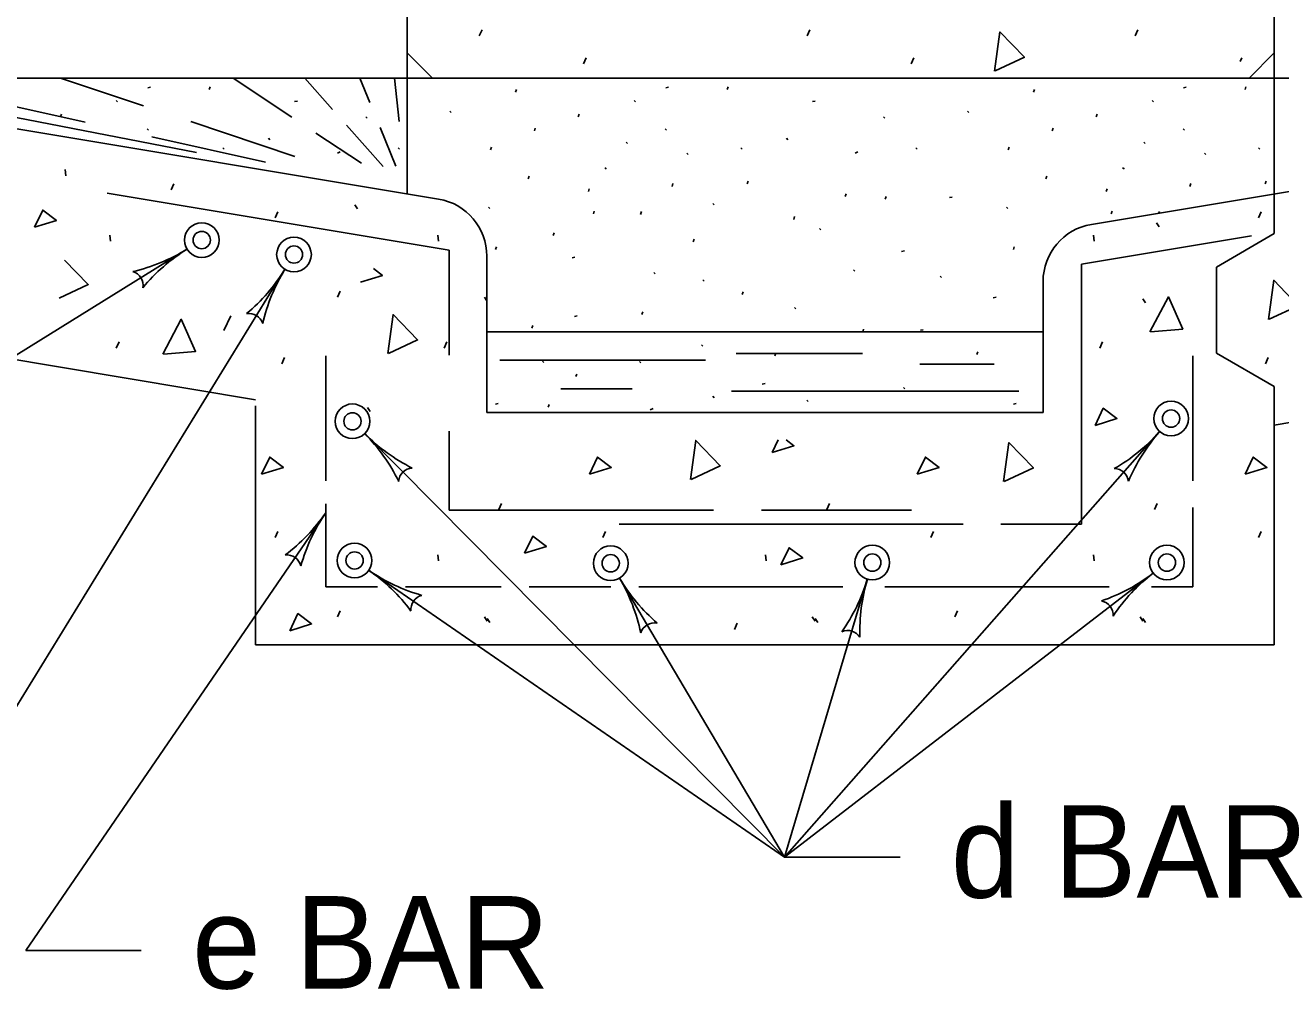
# Model space of a CAD drawing. Extents: x 1007 to 1035.5, y 1000.5 to 1021.5.
# Drawn here: x 1029.841 to 1032.556, y 1012.612 to 1014.698 of the extents above; entities that cross this region are included whole.
import ezdxf

# ---------------------------------------------------------------- set-up
doc = ezdxf.new("R2010")
doc.units = 0
for name, color, linetype in [('1', 7, 'Continuous'), ('11', 7, 'Continuous'), ('15', 7, 'Continuous')]:
    doc.layers.add(name, color=color, linetype=linetype)

msp = doc.modelspace()

# ---------------------------------------------------------------- linework, layer by layer
at = {"layer": '1'}
for p, q in [((1030.6671, 1014.7706), (1030.6671, 1014.5831)), ((1032.5421, 1014.7706), (1032.5421, 1014.5831)), ((1030.8228, 1014.6748), (1030.8288, 1014.6881)), ((1031.5318, 1014.6748), (1031.5377, 1014.6881)), ((1032.2408, 1014.6748), (1032.2467, 1014.6881)), ((1030.6671, 1014.6378), (1030.7218, 1014.5831)), ((1031.0478, 1014.6141), (1031.0537, 1014.6274)), ((1031.7568, 1014.6141), (1031.7627, 1014.6274)), ((1032.4681, 1014.6196), (1032.4716, 1014.6274)), ((1032.4874, 1014.5831), (1032.5421, 1014.6378)), ((1030.6671, 1014.5831), (1029.1671, 1014.5831)), ((1029.1671, 1014.5831), (1030.7347, 1014.3218)), ((1029.9702, 1014.4881), (1029.5433, 1014.5831)), ((1029.9171, 1014.5831), (1030.0962, 1014.5234)), ((1030.2908, 1014.5831), (1030.4174, 1014.499)), ((1030.4457, 1014.5831), (1030.5056, 1014.5154)), ((1030.5644, 1014.5831), (1030.586, 1014.5304)), ((1030.6391, 1014.5831), (1030.6495, 1014.4898)), ((1030.6671, 1014.5831), (1032.5421, 1014.5831)), ((1030.6671, 1014.5831), (1030.6671, 1014.3331)), ((1032.1464, 1014.2672), (1034.0421, 1014.5831)), ((1034.0421, 1014.5831), (1032.5421, 1014.5831)), ((1032.5421, 1014.5831), (1032.5421, 1014.3331)), ((1030.1118, 1014.5636), (1030.1058, 1014.5623)), ((1030.2388, 1014.5586), (1030.2408, 1014.5644)), ((1030.9012, 1014.5532), (1030.9031, 1014.5589)), ((1031.2318, 1014.5636), (1031.2258, 1014.5623)), ((1031.3588, 1014.5586), (1031.3608, 1014.5644)), ((1032.0212, 1014.5532), (1032.0231, 1014.5589)), ((1032.3518, 1014.5636), (1032.3458, 1014.5623)), ((1032.4788, 1014.5586), (1032.4808, 1014.5644)), ((1030.0405, 1014.5318), (1030.0376, 1014.5348)), ((1030.4294, 1014.5338), (1030.4234, 1014.5325)), ((1030.7617, 1014.5087), (1030.7588, 1014.5116)), ((1031.1605, 1014.5318), (1031.1576, 1014.5348)), ((1031.5494, 1014.5338), (1031.5434, 1014.5325)), ((1031.8817, 1014.5087), (1031.8788, 1014.5116)), ((1032.2805, 1014.5318), (1032.2776, 1014.5348)), ((1029.821, 1014.4985), (1030.211, 1014.4223)), ((1029.9169, 1014.4998), (1029.9189, 1014.5057)), ((1030.1986, 1014.4893), (1030.4238, 1014.4142)), ((1030.58, 1014.4969), (1030.5771, 1014.4998)), ((1031.0369, 1014.4998), (1031.0389, 1014.5057)), ((1031.7, 1014.4969), (1031.6971, 1014.4998)), ((1032.1569, 1014.4998), (1032.1589, 1014.5057)), ((1030.1076, 1014.4708), (1030.1047, 1014.4737)), ((1030.4694, 1014.4645), (1030.5677, 1014.3992)), ((1030.5353, 1014.4819), (1030.6148, 1014.3922)), ((1030.6082, 1014.4765), (1030.6424, 1014.3931)), ((1030.9418, 1014.4692), (1030.9438, 1014.475)), ((1031.2276, 1014.4708), (1031.2247, 1014.4737)), ((1032.0618, 1014.4692), (1032.0638, 1014.475)), ((1032.3476, 1014.4708), (1032.3447, 1014.4737)), ((1030.3602, 1014.4013), (1030.1142, 1014.4561)), ((1030.2709, 1014.43), (1030.268, 1014.4329)), ((1030.37, 1014.4503), (1030.3671, 1014.4533)), ((1030.65, 1014.43), (1030.6471, 1014.4329)), ((1030.8468, 1014.4286), (1030.8488, 1014.4344)), ((1031.143, 1014.4417), (1031.1401, 1014.4446)), ((1031.3909, 1014.43), (1031.388, 1014.4329)), ((1031.49, 1014.4503), (1031.4871, 1014.4533)), ((1031.77, 1014.43), (1031.7671, 1014.4329)), ((1031.9668, 1014.4286), (1031.9688, 1014.4344)), ((1032.263, 1014.4417), (1032.2601, 1014.4446)), ((1032.5109, 1014.43), (1032.508, 1014.4329)), ((1030.5217, 1014.4242), (1030.5158, 1014.4213)), ((1031.2743, 1014.4183), (1031.2713, 1014.4213)), ((1031.6417, 1014.4242), (1031.6358, 1014.4213)), ((1032.3943, 1014.4183), (1032.3913, 1014.4213)), ((1029.9273, 1014.3858), (1029.9288, 1014.3724)), ((1031.0939, 1014.3892), (1031.0963, 1014.3879)), ((1031.0963, 1014.3879), (1031.0974, 1014.3866)), ((1032.2139, 1014.3892), (1032.2163, 1014.3879)), ((1032.2163, 1014.3879), (1032.2174, 1014.3866)), ((1030.1562, 1014.3418), (1030.1621, 1014.3551)), ((1030.9283, 1014.3656), (1030.9303, 1014.3714)), ((1031.2396, 1014.3493), (1031.2415, 1014.3552)), ((1031.4024, 1014.3548), (1031.4043, 1014.3606)), ((1032.0483, 1014.3656), (1032.0503, 1014.3714)), ((1032.3596, 1014.3493), (1032.3615, 1014.3552)), ((1032.5224, 1014.3548), (1032.5243, 1014.3606)), ((1030.0183, 1014.3346), (1030.7578, 1014.2113)), ((1031.0587, 1014.3385), (1031.0606, 1014.3443)), ((1031.6141, 1014.3277), (1031.6161, 1014.3335)), ((1031.7008, 1014.3213), (1031.7028, 1014.3272)), ((1031.8453, 1014.3263), (1031.8393, 1014.3251)), ((1032.1787, 1014.3385), (1032.1806, 1014.3443)), ((1030.3811, 1014.2811), (1030.387, 1014.2944)), ((1030.5534, 1014.3095), (1030.5593, 1014.3006)), ((1030.8458, 1014.3013), (1030.8429, 1014.3042)), ((1031.0695, 1014.2898), (1031.0714, 1014.2956)), ((1031.1716, 1014.2888), (1031.1735, 1014.2947)), ((1031.3307, 1014.3094), (1031.3278, 1014.3123)), ((1031.9658, 1014.3013), (1031.9629, 1014.3042)), ((1032.1895, 1014.2898), (1032.1914, 1014.2956)), ((1032.2925, 1014.2915), (1032.2935, 1014.2947)), ((1032.508, 1014.2811), (1032.5139, 1014.2944)), ((1031.5028, 1014.278), (1031.5047, 1014.2838)), ((1032.2874, 1014.2705), (1032.2933, 1014.2616)), ((1030.024, 1014.2439), (1030.0255, 1014.2306)), ((1030.733, 1014.2439), (1030.7345, 1014.2306)), ((1030.9826, 1014.2428), (1030.9845, 1014.2487)), ((1031.5614, 1014.2553), (1031.5585, 1014.2582)), ((1032.4926, 1014.2424), (1032.125, 1014.1811)), ((1032.1509, 1014.2439), (1032.1524, 1014.2306)), ((1029.1519, 1013.5703), (1030.1906, 1014.2134)), ((1030.8577, 1014.213), (1030.8597, 1014.2188)), ((1031.2856, 1014.2293), (1031.2875, 1014.2351)), ((1031.9777, 1014.213), (1031.9797, 1014.2188)), ((1030.7578, 1013.9846), (1030.7578, 1014.2113)), ((1030.8391, 1014.1985), (1030.8391, 1014.035)), ((1031.0293, 1014.1964), (1031.0233, 1014.1951)), ((1031.7421, 1014.2099), (1031.7361, 1014.2086)), ((1030.4023, 1014.1699), (1029.742, 1013.095)), ((1031.2032, 1014.1604), (1031.2003, 1014.1633)), ((1031.6347, 1014.1658), (1031.6318, 1014.1688)), ((1032.125, 1013.6186), (1032.125, 1014.1811)), ((1031.309, 1014.1442), (1031.3061, 1014.1471)), ((1031.822, 1014.1523), (1031.8191, 1014.1553)), ((1032.042, 1014.1438), (1032.042, 1014.035)), ((1030.5158, 1014.1094), (1030.5217, 1014.1228)), ((1030.834, 1014.1094), (1030.8391, 1014.1018)), ((1031.3914, 1014.1156), (1031.3934, 1014.1213)), ((1031.9403, 1014.1098), (1031.9343, 1014.1084)), ((1032.2578, 1014.1061), (1032.2638, 1014.0972)), ((1029.1671, 1014.0831), (1030.339, 1013.8878)), ((1031.1743, 1014.0723), (1031.1763, 1014.0781)), ((1031.5071, 1014.0846), (1031.5042, 1014.0875)), ((1032.5421, 1013.8331), (1034.0421, 1014.0831)), ((1031.0347, 1014.0691), (1031.0287, 1014.0678)), ((1032.042, 1014.035), (1030.8391, 1014.035)), ((1030.8391, 1014.035), (1030.8391, 1013.86)), ((1030.9364, 1014.0424), (1030.9383, 1014.0483)), ((1031.652, 1014.0343), (1031.6539, 1014.0402)), ((1031.7828, 1014.0393), (1031.7768, 1014.038)), ((1032.042, 1014.035), (1032.042, 1013.86)), ((1030.0377, 1013.9997), (1030.0437, 1014.013)), ((1030.7467, 1013.9997), (1030.7526, 1014.013)), ((1031.3063, 1014.0034), (1031.3033, 1014.0063)), ((1032.1646, 1013.9997), (1032.1705, 1014.013)), ((1030.3959, 1013.9657), (1030.4018, 1013.979)), ((1030.4906, 1013.7125), (1030.4906, 1013.983)), ((1031.3121, 1013.9731), (1030.8674, 1013.9731)), ((1030.9625, 1013.9682), (1030.9596, 1013.9711)), ((1031.1722, 1013.9677), (1031.1693, 1013.9706)), ((1031.6512, 1013.9882), (1031.3784, 1013.9882)), ((1031.462, 1013.9828), (1031.4639, 1013.9887)), ((1031.899, 1013.9856), (1031.9009, 1013.9914)), ((1032.3656, 1013.7125), (1032.3656, 1013.983)), ((1032.5228, 1013.9657), (1032.5287, 1013.979)), ((1031.0315, 1013.9378), (1031.0334, 1013.9435)), ((1031.9365, 1013.9646), (1031.7753, 1013.9646)), ((1031.4408, 1013.9228), (1031.4348, 1013.9216)), ((1031.7433, 1013.9113), (1031.7403, 1013.9143)), ((1031.153, 1013.9116), (1030.9988, 1013.9116)), ((1031.3307, 1013.8923), (1031.3278, 1013.8953)), ((1031.9893, 1013.9061), (1031.3685, 1013.9061)), ((1031.5343, 1013.8843), (1031.5313, 1013.8872)), ((1030.339, 1013.8748), (1030.339, 1013.358)), ((1030.5809, 1013.8709), (1030.5868, 1013.8621)), ((1032.042, 1013.86), (1030.8391, 1013.86)), ((1030.8637, 1013.8796), (1030.8577, 1013.8783)), ((1030.9717, 1013.8718), (1030.9737, 1013.8777)), ((1031.1984, 1013.8687), (1031.1926, 1013.8658)), ((1031.9837, 1013.8796), (1031.9777, 1013.8783)), ((1032.5421, 1013.8331), (1032.5421, 1013.358)), ((1030.5749, 1013.8146), (1031.4827, 1012.8983)), ((1030.7578, 1013.6488), (1030.7578, 1013.8197)), ((1032.294, 1013.819), (1031.4827, 1012.8983)), ((1029.8418, 1012.6969), (1030.4906, 1013.6436)), ((1030.4906, 1013.483), (1030.4906, 1013.663)), ((1031.3291, 1013.6488), (1030.7578, 1013.6488)), ((1030.8651, 1013.6504), (1030.871, 1013.6638)), ((1031.7578, 1013.6488), (1031.4327, 1013.6488)), ((1031.5741, 1013.6504), (1031.58, 1013.6638)), ((1032.283, 1013.6504), (1032.2889, 1013.6638)), ((1032.3656, 1013.483), (1032.3656, 1013.6548)), ((1031.125, 1013.6186), (1031.8695, 1013.6186)), ((1031.9503, 1013.6186), (1032.125, 1013.6186)), ((1030.3811, 1013.5898), (1030.387, 1013.6031)), ((1031.0901, 1013.5898), (1031.096, 1013.6031)), ((1031.799, 1013.5898), (1031.8049, 1013.6031)), ((1032.508, 1013.5898), (1032.5139, 1013.6031)), ((1030.733, 1013.5526), (1030.7345, 1013.5393)), ((1031.4419, 1013.5526), (1031.4434, 1013.5393)), ((1032.1509, 1013.5526), (1032.1524, 1013.5393)), ((1031.4827, 1012.8983), (1030.5838, 1013.5189)), ((1032.2802, 1013.5128), (1031.4827, 1012.8983)), ((1030.4906, 1013.483), (1030.6023, 1013.483)), ((1030.663, 1013.483), (1030.8698, 1013.483)), ((1030.9304, 1013.483), (1031.1069, 1013.483)), ((1031.126, 1013.502), (1031.4827, 1012.8983)), ((1031.1676, 1013.483), (1031.6088, 1013.483)), ((1031.4827, 1012.8983), (1031.6619, 1013.4998)), ((1031.6998, 1013.483), (1032.1852, 1013.483)), ((1032.2762, 1013.483), (1032.3656, 1013.483)), ((1030.5158, 1013.4181), (1030.5217, 1013.4314)), ((1031.8509, 1013.4181), (1031.8568, 1013.4314)), ((1030.834, 1013.4181), (1030.8399, 1013.4092)), ((1030.8399, 1013.4147), (1030.8458, 1013.4058)), ((1031.3745, 1013.3913), (1031.3804, 1013.4047)), ((1031.5429, 1013.4181), (1031.5489, 1013.4092)), ((1031.5489, 1013.4147), (1031.5548, 1013.4058)), ((1032.2519, 1013.4181), (1032.2578, 1013.4092)), ((1032.2578, 1013.4147), (1032.2638, 1013.4058)), ((1032.5421, 1013.358), (1030.339, 1013.358)), ((1031.4827, 1012.8983), (1031.7327, 1012.8983)), ((1029.8418, 1012.6969), (1030.0918, 1012.6969))]:
    msp.add_line(p, q, dxfattribs=at)
for points in [[(1031.9368, 1014.5988), (1031.9485, 1014.6833), (1032.0015, 1014.6286), (1031.9382, 1014.5993)], [(1029.861, 1014.2609), (1029.8788, 1014.2979), (1029.9083, 1014.2757), (1029.861, 1014.2609)], [(1029.926, 1014.1896), (1029.9771, 1014.1368), (1029.9138, 1014.1073)], [(1030.5938, 1014.1714), (1030.6133, 1014.1568), (1030.5659, 1014.142)], [(1032.5293, 1014.0614), (1032.541, 1014.1461), (1032.594, 1014.0913), (1032.5307, 1014.0619)], [(1032.2731, 1014.0347), (1032.313, 1014.1101), (1032.3441, 1014.0406), (1032.2745, 1014.0347)], [(1030.1382, 1013.9865), (1030.1782, 1014.0619), (1030.2093, 1013.9924), (1030.1397, 1013.9865)], [(1030.2706, 1014.0378), (1030.2857, 1014.0693)], [(1030.6247, 1013.9876), (1030.6364, 1014.0722), (1030.6894, 1014.0174), (1030.6261, 1013.9881)], [(1032.1543, 1013.8325), (1032.172, 1013.8695), (1032.2016, 1013.8473), (1032.1543, 1013.8325)], [(1031.2792, 1013.7152), (1031.2909, 1013.7998), (1031.3439, 1013.745), (1031.2806, 1013.7157)], [(1031.4559, 1013.7737), (1031.4691, 1013.8012)], [(1031.4863, 1013.8012), (1031.5033, 1013.7884), (1031.4559, 1013.7737)], [(1031.9564, 1013.7107), (1031.9682, 1013.7953), (1032.0212, 1013.7405), (1031.9578, 1013.7112)], [(1030.3518, 1013.7267), (1030.3696, 1013.7637), (1030.3992, 1013.7415), (1030.3518, 1013.7267)], [(1031.0608, 1013.7267), (1031.0785, 1013.7637), (1031.1081, 1013.7415), (1031.0608, 1013.7267)], [(1031.7697, 1013.7267), (1031.7875, 1013.7637), (1031.8171, 1013.7415), (1031.7697, 1013.7267)], [(1032.4787, 1013.7267), (1032.4964, 1013.7637), (1032.526, 1013.7415), (1032.4787, 1013.7267)], [(1030.9205, 1013.5557), (1030.9383, 1013.5927), (1030.9678, 1013.5705), (1030.9205, 1013.5557)], [(1031.475, 1013.5309), (1031.4928, 1013.5679), (1031.5223, 1013.5458), (1031.475, 1013.5309)], [(1030.4128, 1013.3883), (1030.4306, 1013.4253), (1030.4602, 1013.4031), (1030.4128, 1013.3883)]]:
    msp.add_lwpolyline(points, dxfattribs=at)
for centre, start, end in [((1030.7141, 1014.1985), 0, 80.5303), ((1032.167, 1014.1438), 99.4626, 180)]:
    msp.add_arc(centre, 0.125, start, end, dxfattribs=at)
at = {"layer": '11'}
for centre, radius, start, end in [((1029.9848, 1014.5458), 0.3909, 283.1097, 301.7565), ((1030.3964, 1013.881), 0.3909, 121.7626, 140.4314), ((1030.3964, 1013.881), 0.3909, 121.7504, 121.7626), ((1030.0642, 1014.1352), 0.0313, 350.5372, 72.6539), ((1030.0692, 1014.3745), 0.3909, 309.7853, 328.4321), ((1030.7354, 1013.9653), 0.3909, 148.4382, 167.107), ((1030.7354, 1013.9653), 0.3909, 148.426, 148.4382), ((1030.3245, 1014.0433), 0.0313, 17.2128, 99.3295), ((1030.8527, 1014.0897), 0.391, 224.7331, 243.4019), ((1030.2972, 1013.5394), 0.391, 26.0802, 44.727), ((1030.8527, 1014.0897), 0.391, 224.7209, 224.7331), ((1032.0007, 1014.0775), 0.3909, 299.9554, 318.6021), ((1032.5873, 1013.5605), 0.3909, 138.6082, 157.277), ((1032.5873, 1013.5605), 0.3909, 138.596, 138.6082), ((1030.6795, 1013.7089), 0.0313, 93.5077, 175.6244), ((1032.1957, 1013.7075), 0.0313, 7.3828, 89.4995), ((1030.1681, 1013.8646), 0.3909, 306.926, 325.5727), ((1030.8131, 1013.4226), 0.3909, 145.5788, 164.2476), ((1030.8131, 1013.4226), 0.3909, 145.5666, 145.5788), ((1030.4065, 1013.521), 0.0313, 14.3534, 96.4701), ((1030.806, 1013.8406), 0.3909, 235.3642, 235.3765), ((1030.806, 1013.8406), 0.3909, 235.3765, 254.0453), ((1030.3617, 1013.1972), 0.3909, 36.7236, 55.3704), ((1032.0415, 1013.8225), 0.3909, 288.9657, 307.6124), ((1032.5188, 1013.2032), 0.3909, 127.6185, 146.2873), ((1032.5188, 1013.2032), 0.3909, 127.6063, 127.6185), ((1031.4626, 1013.7009), 0.3909, 210.562, 210.5742), ((1031.4626, 1013.7009), 0.3909, 210.5742, 229.243), ((1030.7894, 1013.3031), 0.3909, 11.9214, 30.5681), ((1031.2873, 1013.6115), 0.3909, 324.7558, 343.4025), ((1032.0366, 1013.3882), 0.3909, 163.4086, 182.0774), ((1032.0366, 1013.3882), 0.3909, 163.3964, 163.4086), ((1030.7061, 1013.4344), 0.0313, 104.1511, 186.2678), ((1032.1624, 1013.4221), 0.0313, 356.3931, 78.5098), ((1031.2016, 1013.374), 0.0313, 79.3488, 161.4655), ((1031.6194, 1013.3574), 0.0313, 32.1832, 114.2999)]:
    msp.add_arc(centre, radius, start, end, dxfattribs=at)
at = {"layer": '15'}
for p, q in [((1032.5421, 1014.2471), (1032.5421, 1014.333)), ((1032.4171, 1014.1749), (1032.5421, 1014.2471)), ((1032.4171, 1013.9885), (1032.4171, 1014.1749)), ((1032.4171, 1013.9885), (1032.5421, 1013.9164)), ((1032.5421, 1013.8342), (1032.5421, 1013.9164)), ((1032.5421, 1013.8332), (1032.5421, 1013.8342))]:
    msp.add_line(p, q, dxfattribs=at)
for centre, radius in [((1030.2225, 1014.2332), 0.0375), ((1030.2225, 1014.2332), 0.0187), ((1030.422, 1014.2019), 0.0375), ((1030.422, 1014.2019), 0.0187), ((1030.5485, 1013.8412), 0.0375), ((1030.5485, 1013.8412), 0.0187), ((1032.3188, 1013.8472), 0.0375), ((1032.3188, 1013.8472), 0.0187), ((1030.553, 1013.5402), 0.0375), ((1031.1069, 1013.5342), 0.0375), ((1031.6727, 1013.5357), 0.0375), ((1032.3099, 1013.5357), 0.0375), ((1030.553, 1013.5402), 0.0187), ((1031.1069, 1013.5342), 0.0187), ((1031.6727, 1013.5357), 0.0187), ((1032.3099, 1013.5357), 0.0187)]:
    msp.add_circle(centre, radius, dxfattribs=at)

# ---------------------------------------------------------------- texts
at = {"layer": '1'}
for s, p in [('d BAR', (1031.8425, 1012.811)), ('e BAR', (1030.2016, 1012.6144))]:
    msp.add_text(s, height=0.2, dxfattribs=at).set_placement(p)

doc.saveas('drawing.dxf')
